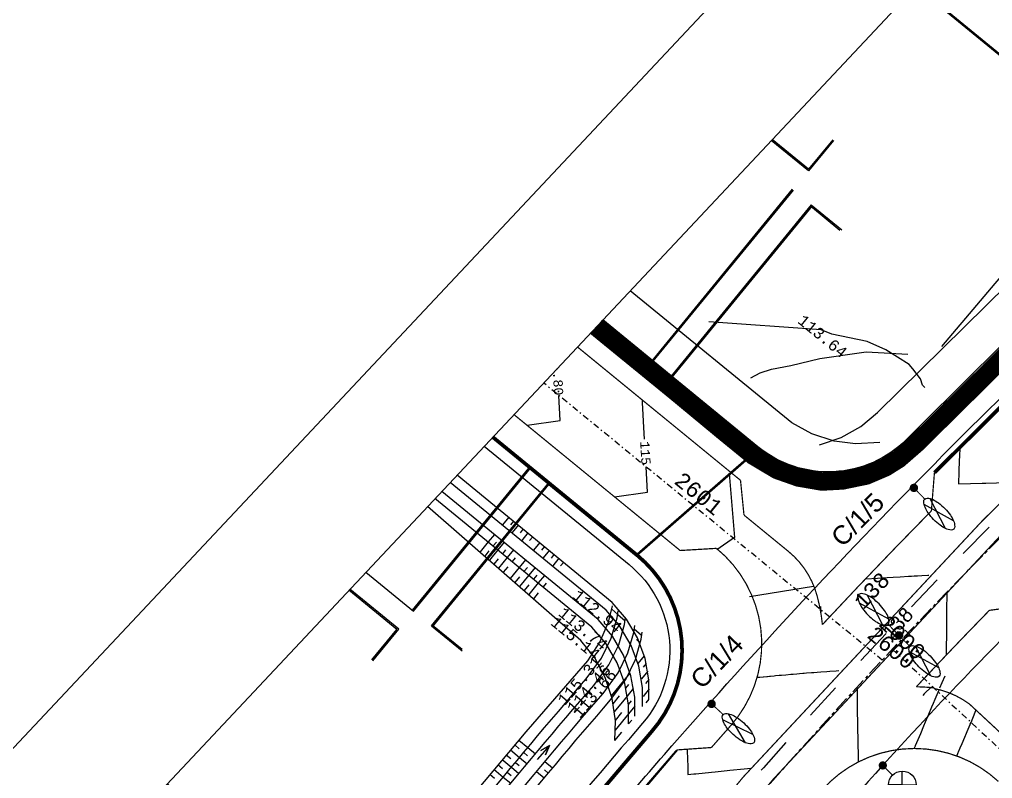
# Model space of a CAD drawing. Header units: millimetres. Extents: x 229784 to 231786, y 726884 to 727329.
# Drawn here: x 229867.6 to 229946.4, y 727041.5 to 727103 of the extents above; entities that cross this region are included whole.
import ezdxf
from ezdxf.enums import TextEntityAlignment as Align

# ---------------------------------------------------------------- set-up
doc = ezdxf.new("R2010")
doc.units = ezdxf.units.MM
for name, pattern in [('2480-axa-500-15.11.16$0$CENTER', [2, 1.25, -0.25, 0.25, -0.25]), ('2480-GEOMET-12.8.14$0$D1-3', [6, 3, -3]), ('DESPLANW500-12.8.14$0$CENTER', [2, 1.25, -0.25, 0.25, -0.25]), ('DESPLANW500-12.8.14$0$DASHDOT', [1, 0.5, -0.25, 0, -0.25])]:
    doc.linetypes.add(name, pattern=pattern)
for name, color, linetype in [('2480-axa-500-15.11.16$0$IDAN_AXIS', 7, 'Continuous'), ('2480-axa-500-15.11.16$0$IDAN_PTNUM', 7, 'Continuous'), ('2480-GEOMET-12.8.14$0$_L_TOSEFET 1.00M', 253, 'Continuous'), ('2480-GEOMET-12.8.14$0$even-gan', 13, 'Continuous'), ('2480-PLAN-12.8.14$0$plan_makif1 v1$0$pcell', 8, 'Continuous'), ('AOI', 7, 'Continuous'), ('DESPLANW500-12.8.14$0$ALIYA', 253, 'Continuous'), ('DESPLANW500-12.8.14$0$BRMA-ELV', 253, 'Continuous'), ('DESPLANW500-12.8.14$0$D-CONT-PRINCIPAL', 254, 'Continuous'), ('DESPLANW500-12.8.14$0$D-CONT-SECONDARY', 254, 'Continuous'), ('DESPLANW500-12.8.14$0$DIKUR_CUT_L', 254, 'Continuous'), ('DESPLANW500-12.8.14$0$DIKUR_CUT_R', 254, 'Continuous'), ('DESPLANW500-12.8.14$0$DIKUR_FILL_L', 254, 'Continuous'), ('DESPLANW500-12.8.14$0$DITC-ELV', 253, 'Continuous'), ('DESPLANW500-12.8.14$0$DITC_ARROW', 254, 'Continuous'), ('DESPLANW500-12.8.14$0$DITC_ARROW_LL', 254, 'Continuous'), ('DESPLANW500-12.8.14$0$HIBUR_TO_EARTHWORK', 253, 'Continuous'), ('DESPLANW500-12.8.14$0$IDAN_AXIS', 8, 'DESPLANW500-12.8.14$0$CENTER'), ('DESPLANW500-12.8.14$0$ROADAXIS', 8, 'DESPLANW500-12.8.14$0$DASHDOT'), ('DESPLANW500-12.8.14$0$SEC-NAME', 7, 'Continuous'), ('DESPLANW500-12.8.14$0$SLOP_TIK_', 254, 'Continuous'), ('DESPLANW500-12.8.14$0$TRAPEZ', 8, 'Continuous'), ('DESPLANW500-12.8.14$0$YRIDA_TA', 8, 'Continuous'), ('M1200', 2, 'Continuous')]:
    doc.layers.add(name, color=color, linetype=linetype)
for name, color, linetype, true_color in [('2480-axa-500-15.11.16$0$IDAN_POINTS', 7, 'Continuous', 0xa8a8a8), ('2480-axa-500-15.11.16$0$IDAN_PTELEV', 7, 'Continuous', 0xa8a8a8), ('2480-GEOMET-12.8.14$0$ZEVA', 7, 'Continuous', 0x919191), ('2480-PLAN-12.8.14$0$pcell', 7, 'Continuous', 0x3366ff), ('2480B-TABA_500-9.1.17$0$pcell', 7, 'Continuous', 0x527dff), ('x-2480-KIROT TOMEH-28.12.16dwg-07.03.17$0$_L_KIR TOMEH', 7, 'Continuous', 0x878787)]:
    doc.layers.add(name, color=color, linetype=linetype, true_color=true_color)
for name, color, linetype, lineweight in [('2480-GEOMET-12.8.14$0$rezua', 13, 'Continuous', 30), ('2480-GEOMET-12.8.14$0$TICH', 13, 'Continuous', 30), ('TEURA', 1, 'Continuous', 30), ('TEURA-10-500', 1, 'Continuous', 30), ('TEURA-4-500B', 1, 'Continuous', 30), ('TEURA-PIRUK', 190, 'Continuous', 30), ('TXT-TEURA-500', 12, 'Continuous', 35)]:
    doc.layers.add(name, color=color, linetype=linetype, lineweight=lineweight)
doc.styles.add('2480-axa-500-15.11.16$0$Standard', font='romanc9.shx')
doc.styles.add('DESPLANW500-12.8.14$0$MONOTXT', font='monotxt')
doc.styles.get("Standard").update_dxf_attribs({"font": 'arial.ttf'})
doc.linetypes.add('V_LINE', pattern='A,1,-0.3,["V",Standard,S=0.1,R=0,X=-0.1,Y=-0.05],-0.2', length=1.5)

# ---------------------------------------------------------------- blocks, each defined once
blk = doc.blocks.new('AM1')
for p, q in [((-31.9, 0), (-43.2, 11.3)), ((-31.9, 0), (-20.6, 11.3)), ((-31.9, 0), (-43.2, -11.3)), ((-31.9, 0), (-20.6, -11.3)), ((-15.9, 0), (1, 0))]:
    blk.add_line(p, q)
at = {"const_width": 4.73}
blk.add_lwpolyline([(-2.4, 0, 1), (2.4, 0, 1)], format="xyb", close=True, dxfattribs=at)
blk.add_circle((-31.9, 0), 16)
blk = doc.blocks.new('pes3')
for p, q in [((-0.266, 2.613), (0.2, 1.088)), ((0.266, 2.613), (-0.2, 1.088))]:
    blk.add_line(p, q)
blk.add_lwpolyline([(0, 0.92, 0.21176), (0.118, 0.972, 0.094554), (0.264, 1.211, 0.051243), (0.342, 1.508, 0.038569), (0.373, 1.914, 0.038569), (0.342, 2.32, 0.051243), (0.264, 2.617, 0.094554), (0.118, 2.856, 0.21176), (0, 2.908, 0.21176), (-0.118, 2.856, 0.094554), (-0.264, 2.617, 0.051243), (-0.342, 2.32, 0.038569), (-0.373, 1.914, 0.038569), (-0.342, 1.508, 0.051243), (-0.264, 1.211, 0.094554), (-0.118, 0.972, 0.21176)], format="xyb", close=True)
at = {"const_width": 0.05}
blk.add_lwpolyline([(0, 0.927), (0, 0.177)], dxfattribs=at)
at = {"const_width": 0.2}
blk.add_lwpolyline([(-0.1, 0.177, 1), (0.1, 0.177, 1)], format="xyb", close=True, dxfattribs=at)
blk = doc.blocks.new('pes3-2')
blk.add_blockref('pes3', (0, -0.177))
at = {"xscale": -1, "rotation": 180}
blk.add_blockref('pes3', (0, 0.179), dxfattribs=at)
blk = doc.blocks.new('2480-axa-500-15.11.16$0$IDAN_POINT')
at = {"layer": '2480-axa-500-15.11.16$0$IDAN_POINTS', "color": 0, "linetype": 'ByBlock'}
for p, q in [((-0.5, 0), (0.5, 0)), ((0, -0.5), (0, 0.5))]:
    blk.add_line(p, q, dxfattribs=at)
at = {"layer": '2480-axa-500-15.11.16$0$IDAN_PTELEV', "style": '2480-axa-500-15.11.16$0$Standard'}
blk.add_attdef('IDAN_PTELEV', text='', height=1.8, dxfattribs=at).set_placement((0, -1), align=Align.TOP_CENTER)
at = {"layer": '2480-axa-500-15.11.16$0$IDAN_PTNUM', "style": '2480-axa-500-15.11.16$0$Standard'}
blk.add_attdef('IDAN_PTNUM', text='', height=1.8, dxfattribs=at).set_placement((0, 1), align=Align.CENTER)
blk = doc.blocks.new('DESPLANW500-12.8.14$0$DITC_ARROW')
at = {"layer": 'DESPLANW500-12.8.14$0$DITC_ARROW_LL', "flags": 128}
blk.add_lwpolyline([(0, 0), (-0.5, -1.5), (0, 0), (0.5, -1.5), (0, 0), (0, -3)], dxfattribs=at)

msp = doc.modelspace()

# ---------------------------------------------------------------- linework, layer by layer
at = {"layer": '2480-axa-500-15.11.16$0$IDAN_AXIS', "linetype": '2480-axa-500-15.11.16$0$CENTER'}
msp.add_lwpolyline([(229872.068, 726960.387, -0.071477), (229947.042, 727060.962), (229947.732, 727061.655, -0.298103), (230708.48, 727222.267), (231119.383, 727062.249, 0.111374), (231641.537, 726983.585), (231643.691, 726983.741, -0.084198), (231668.658, 726981.345), (231692.584, 726974.885)], format="xyb", dxfattribs=at)
at = {"layer": '2480-GEOMET-12.8.14$0$_L_TOSEFET 1.00M', "linetype": 'Continuous'}
for points in [[(229964.313, 727092.797, 0.001801), (229960.496, 727089.279, 0.010155), (229939.458, 727068.937, 0.010155)], [(229939.463, 727068.941, -0.185626), (229933.552, 727066.336, -0.185566), (229927.419, 727068.36), (229914.853, 727078.642, 0.04106)], [(229905.249, 727068.411), (229916.979, 727058.812, -0.202518), (229920.246, 727052.617, -0.202725), (229918.078, 727045.951, -0.202725)], [(229918.078, 727045.951, 0.015643), (229900.227, 727024.022, 0.014833), (229884.599, 727002.235, 0.014833)]]:
    msp.add_lwpolyline(points, format="xyb", dxfattribs=at)
at = {"layer": '2480-GEOMET-12.8.14$0$even-gan', "ltscale": 0.5}
for p, q in [((229930.19, 727089.225), (229918.219, 727074.596)), ((229930.267, 727089.161), (229918.297, 727074.533)), ((229931.737, 727087.958), (229919.767, 727073.329)), ((229931.815, 727087.894), (229919.844, 727073.266)), ((229931.676, 727087.88), (229934.073, 727085.919)), ((229931.739, 727087.957), (229934.214, 727085.933)), ((229895.658, 727058.194), (229899.515, 727055.035)), ((229900.985, 727053.831), (229903.459, 727051.806)), ((229901.049, 727053.909), (229903.445, 727051.946))]:
    msp.add_line(p, q, dxfattribs=at)
for points in [[(229933.558, 727093.182), (229931.534, 727090.709), (229928.506, 727093.186)], [(229933.48, 727093.246), (229931.52, 727090.85), (229928.574, 727093.259)], [(229899.438, 727055.099), (229908.863, 727066.617), (229905.868, 727069.07)], [(229899.515, 727055.035), (229909.004, 727066.631), (229905.937, 727069.144)], [(229900.985, 727053.831), (229910.474, 727065.428), (229917.612, 727059.587)], [(229901.063, 727053.768), (229910.489, 727065.287), (229917.549, 727059.51)], [(229896.145, 727051.075), (229898.172, 727053.551), (229894.286, 727056.733)], [(229896.223, 727051.012), (229898.313, 727053.565), (229894.355, 727056.806)]]:
    msp.add_lwpolyline(points, dxfattribs=at)
at = {"layer": '2480-GEOMET-12.8.14$0$rezua', "color": 8, "linetype": 'Continuous', "true_color": 0x787878, "const_width": 0.3}
for points in [[(229964.988, 727092.059, 0.001801), (229961.176, 727088.546, 0.010155), (229940.168, 727068.232, 0.013691)], [(229966.895, 727090.415, 0.000071), (229962.732, 727086.565, 0.010155), (229941.724, 727066.251, 0.013691)], [(229940.168, 727068.232, -0.185626), (229933.6, 727065.337, -0.185566), (229926.786, 727067.586), (229914.167, 727077.912, 0.04106)], [(229905.935, 727069.142), (229917.612, 727059.586, -0.202518), (229921.242, 727052.703, -0.202725), (229918.833, 727045.296, -0.017369)], [(229918.833, 727045.296, 0.015643), (229901.022, 727023.415, 0.014833), (229885.428, 727001.676)]]:
    msp.add_lwpolyline(points, format="xyb", dxfattribs=at)
at = {"layer": '2480-GEOMET-12.8.14$0$TICH', "color": 251, "true_color": 0x696969, "const_width": 0.1}
for points in [[(229891.481, 726996.607, -0.046496), (229945.621, 727062.37, -0.010596), (229971.096, 727086.804)], [(229895.244, 726999.29, -0.039884), (229946.954, 727061.023, -0.010677), (229972.537, 727085.553)], [(229932.65, 727053.942, -0.007148), (229941.479, 727063.162, -0.007148)], [(229925.219, 727045.754, 0.425641), (229924.064, 727060.122)], [(229932.217, 727056.277, 0.15686), (229929.89, 727059.877)], [(229932.65, 727053.942, 0.039653), (229932.217, 727056.277)], [(229940.256, 727048.901, -0.004898), (229946.178, 727055.098, -0.004898)], [(229941.677, 727048.818, 0.023734), (229940.256, 727048.901)], [(229944.565, 727047.5, 0.114432), (229941.668, 727048.768)], [(229923.654, 727043.978, -0.001325), (229925.219, 727045.754, -0.001325)], [(229890.747, 727006.175, -0.02158), (229920.882, 727043.735, -0.02158)], [(229914.075, 727035.815, -0.005822), (229920.829, 727043.781)], [(229946.909, 727041.227, 0.420581), (229932.631, 727040.547)]]:
    msp.add_lwpolyline(points, format="xyb", dxfattribs=at)
for points in [[(229926.013, 727065.634), (229912.795, 727076.45)], [(229921.119, 727059.948), (229907.65, 727070.969)], [(229941.724, 727066.251), (229941.479, 727063.162)], [(229926.013, 727065.634), (229926.294, 727062.82)], [(229929.89, 727059.877), (229926.294, 727062.82)], [(229924.064, 727060.122), (229921.119, 727059.948)], [(229946.178, 727055.098), (229949.39, 727055.518)], [(229944.565, 727047.5), (229950.807, 727041.701)], [(229923.654, 727043.978), (229920.829, 727043.781)]]:
    msp.add_lwpolyline(points, dxfattribs=at)
at = {"layer": '2480-GEOMET-12.8.14$0$ZEVA', "linetype": '2480-GEOMET-12.8.14$0$D1-3'}
for centre, radius, start, end in [((230451.201, 726558.912), 712.75, 88.338936, 135.120522), ((230259.527, 726749.781), 442.25, 135.1205, 146.20332)]:
    msp.add_arc(centre, radius, start, end, dxfattribs=at)
at = {"layer": '2480-PLAN-12.8.14$0$pcell', "const_width": 0.2}
for points in [[(229914.167, 727077.912), (229926.786, 727067.586, 0.186204), (229933.625, 727065.338, 0.186204), (229940.201, 727068.265), (229945.348, 727073.366), (229949.544, 727077.503, -0.003024), (229955.825, 727083.527), (229961.176, 727088.546), (229940.236, 727105.682)], [(229879.523, 727041.005), (229901.019, 727023.411, -0.015646), (229918.833, 727045.296, 0.202646), (229921.243, 727052.699, 0.202646), (229917.612, 727059.587), (229905.935, 727069.142)]]:
    msp.add_lwpolyline(points, format="xyb", dxfattribs=at)
for points in [[(229917.612, 727059.587), (229926.786, 727067.586), (229914.167, 727077.912)], [(229905.935, 727069.142), (229917.612, 727059.587)]]:
    msp.add_lwpolyline(points, dxfattribs=at)
at = {"layer": '2480-PLAN-12.8.14$0$plan_makif1 v1$0$pcell', "const_width": 0.2}
msp.add_lwpolyline([(229940.236, 727105.682), (229961.176, 727088.546, -0.015286), (229994.308, 727117.471), (229973.506, 727141.124)], format="xyb", dxfattribs=at)
at = {"layer": '2480B-TABA_500-9.1.17$0$pcell'}
msp.add_lwpolyline([(229940.236, 727105.682), (229961.176, 727088.546, -0.015286), (229994.308, 727117.471), (229973.506, 727141.124)], format="xyb", dxfattribs=at)
at = {"layer": 'AOI'}
msp.add_lwpolyline([(230570.46, 727223.288), (230463.919, 727225.53), (230284.524, 727214.26), (230191.177, 727184.272), (230053.958, 727098.858), (229875.733, 726913.019), (229783.503, 726954.921), (229985.676, 727170.293), (230180.527, 727279.1), (230294.998, 727306.837), (230401.812, 727320.244), (230532.007, 727329.274), (230658.696, 727290.108)], dxfattribs=at)
at = {"layer": 'DESPLANW500-12.8.14$0$ALIYA', "flags": 128}
msp.add_lwpolyline([(229916.939, 727045.897), (229916.935, 727047.439), (229916.631, 727049.178), (229916.021, 727050.845), (229915.126, 727052.378), (229913.974, 727053.729), (229901.256, 727064.157)], dxfattribs=at)
msp.add_lwpolyline([(229872.058, 726999.524), (229874.179, 727000.438), (229876.044, 727001.588), (229877.738, 727003.017), (229879.167, 727004.614), (229879.816, 727005.513), (229879.816, 727005.513, -0.030305), (229913.516, 727049.54), (229914.752, 727051.214), (229915.538, 727052.833), (229916.017, 727054.493), (229916.1, 727055.062)], format="xyb", dxfattribs=at)
at = {"layer": 'DESPLANW500-12.8.14$0$D-CONT-PRINCIPAL', "flags": 128}
for points, elevation in [([(229918.241, 727068.969), (229918.216, 727069.429), (229918.077, 727071.943), (229918.065, 727072.135)], 115), ([(229915.81, 727064.31), (229918.478, 727064.688), (229918.478, 727064.688), (229918.365, 727066.723)], 115), ([(229943.533, 727043.29), (229943.656, 727043.581), (229943.656, 727043.581), (229943.678, 727043.633), (229943.678, 727043.633), (229943.814, 727043.953), (229943.814, 727043.953), (229943.96, 727044.298), (229943.96, 727044.298), (229944.186, 727044.829), (229944.186, 727044.829), (229944.321, 727045.149), (229944.321, 727045.149), (229944.377, 727045.281), (229944.377, 727045.281), (229944.611, 727045.834), (229944.611, 727045.834), (229944.627, 727045.87), (229944.627, 727045.87), (229944.69, 727046.019), (229944.69, 727046.019), (229944.837, 727046.371), (229944.837, 727046.371), (229945.09, 727046.974), (229945.09, 727046.974), (229945.098, 727046.993)], 116)]:
    msp.add_lwpolyline(points, dxfattribs=dict(at, elevation=elevation))
at = {"layer": 'DESPLANW500-12.8.14$0$D-CONT-SECONDARY', "flags": 128}
for points, elevation in [([(229911.17, 727074.613), (229911.164, 727074.713)], 114.8), ([(229908.729, 727070.103), (229911.398, 727070.482), (229911.398, 727070.482), (229911.286, 727072.516)], 114.8), ([(229943.772, 727068.272), (229943.747, 727067.578), (229943.747, 727067.578), (229943.736, 727067.272), (229943.736, 727067.272), (229943.704, 727066.337), (229943.704, 727066.337), (229943.672, 727065.352), (229943.672, 727065.352), (229944.659, 727065.383), (229944.659, 727065.383), (229945.594, 727065.41), (229945.594, 727065.41), (229945.9, 727065.419), (229945.9, 727065.419), (229946.766, 727065.445), (229946.766, 727065.445), (229948.796, 727065.524)], 115.2), ([(229936.176, 727057.661), (229937.125, 727057.718), (229937.125, 727057.718), (229937.53, 727057.742), (229937.53, 727057.742), (229937.896, 727057.763), (229937.896, 727057.763), (229938.368, 727057.79), (229938.368, 727057.79), (229938.943, 727057.823), (229938.943, 727057.823), (229939.615, 727057.861), (229939.615, 727057.861), (229939.878, 727057.876), (229939.878, 727057.876), (229940.081, 727057.887), (229940.081, 727057.887), (229940.342, 727057.901), (229940.342, 727057.901), (229940.712, 727057.92), (229940.712, 727057.92), (229941.187, 727057.946), (229941.187, 727057.946), (229941.281, 727057.951)], 115.4), ([(229942.728, 727056.55), (229942.726, 727056.456), (229942.726, 727056.456), (229942.72, 727055.981), (229942.72, 727055.981), (229942.715, 727055.609), (229942.715, 727055.609), (229942.712, 727055.35), (229942.712, 727055.35), (229942.71, 727055.145), (229942.71, 727055.145), (229942.707, 727054.884), (229942.707, 727054.884), (229942.7, 727054.214), (229942.7, 727054.214), (229942.696, 727053.64), (229942.696, 727053.64), (229942.692, 727053.171), (229942.692, 727053.171), (229942.69, 727052.808), (229942.69, 727052.808), (229942.688, 727052.406), (229942.688, 727052.406), (229942.685, 727051.465)], 115.4), ([(229932.542, 727054.943), (229932.538, 727054.998), (229932.538, 727054.998), (229932.525, 727055.137), (229932.525, 727055.137), (229932.51, 727055.403)], 115.4), ([(229927.369, 727049.675), (229927.557, 727049.691), (229927.557, 727049.691), (229927.569, 727049.692), (229927.569, 727049.692), (229927.847, 727049.717), (229927.847, 727049.717), (229927.882, 727049.72), (229927.882, 727049.72), (229928.153, 727049.744), (229928.153, 727049.744), (229928.189, 727049.747), (229928.189, 727049.747), (229928.355, 727049.762), (229928.355, 727049.762), (229928.441, 727049.769), (229928.441, 727049.769), (229928.729, 727049.795), (229928.729, 727049.795), (229928.857, 727049.805), (229928.857, 727049.805), (229929.141, 727049.831), (229929.141, 727049.831), (229929.214, 727049.836), (229929.214, 727049.836), (229929.333, 727049.847), (229929.333, 727049.847), (229929.683, 727049.875), (229929.683, 727049.875), (229930.101, 727049.912), (229930.101, 727049.912), (229930.201, 727049.921), (229930.201, 727049.921), (229930.28, 727049.928), (229930.28, 727049.928), (229930.586, 727049.952), (229930.586, 727049.952), (229930.781, 727049.97), (229930.781, 727049.97), (229931.055, 727049.992), (229931.055, 727049.992), (229931.18, 727050.005), (229931.18, 727050.005), (229931.353, 727050.02), (229931.353, 727050.02), (229931.771, 727050.053), (229931.771, 727050.053), (229931.959, 727050.067), (229931.959, 727050.067), (229932.236, 727050.088), (229932.236, 727050.088), (229932.514, 727050.108), (229932.514, 727050.108), (229933.014, 727050.143), (229933.014, 727050.143), (229933.255, 727050.16), (229933.255, 727050.16), (229933.757, 727050.196), (229933.757, 727050.196), (229933.975, 727050.211)], 115.6), ([(229942.173, 727048.82), (229942.361, 727049.254), (229942.361, 727049.254), (229942.582, 727049.776)], 115.8), ([(229935.45, 727048.85), (229935.451, 727048.642), (229935.451, 727048.642), (229935.452, 727048.633), (229935.452, 727048.633), (229935.457, 727048.17), (229935.457, 727048.17), (229935.457, 727048.132), (229935.457, 727048.132), (229935.46, 727047.916), (229935.46, 727047.916), (229935.46, 727047.893), (229935.46, 727047.893), (229935.467, 727047.396), (229935.467, 727047.396), (229935.47, 727047.12), (229935.47, 727047.12), (229935.475, 727046.844), (229935.475, 727046.844), (229935.477, 727046.658), (229935.477, 727046.658), (229935.484, 727046.241), (229935.484, 727046.241), (229935.487, 727046.067), (229935.487, 727046.067), (229935.494, 727045.666), (229935.494, 727045.666), (229935.503, 727045.166), (229935.503, 727045.166), (229935.506, 727044.988), (229935.506, 727044.988), (229935.52, 727044.224), (229935.52, 727044.224), (229935.525, 727044.033), (229935.525, 727044.033), (229935.533, 727043.624), (229935.533, 727043.624), (229935.541, 727043.252), (229935.541, 727043.252), (229935.547, 727043.051), (229935.547, 727043.051), (229935.552, 727042.811)], 115.6), ([(229941.474, 727048.888), (229940.9, 727048.32), (229940.9, 727048.32), (229940.792, 727048.194)], 115.8), ([(229940.091, 727043.899), (229940.18, 727044.109), (229940.18, 727044.109), (229940.195, 727044.144), (229940.195, 727044.144), (229940.401, 727044.633), (229940.401, 727044.633), (229940.61, 727045.125), (229940.61, 727045.125), (229940.868, 727045.733), (229940.868, 727045.733), (229941.009, 727046.065), (229941.009, 727046.065), (229941.272, 727046.684), (229941.272, 727046.684), (229941.518, 727047.264), (229941.518, 727047.264), (229941.653, 727047.585), (229941.653, 727047.585), (229941.781, 727047.885), (229941.781, 727047.885), (229942.026, 727048.463), (229942.026, 727048.463), (229942.035, 727048.486), (229942.035, 727048.486), (229942.045, 727048.51), (229942.045, 727048.51), (229942.103, 727048.657)], 115.8), ([(229921.688, 727043.832), (229921.691, 727043.711), (229921.691, 727043.711), (229921.736, 727042.418), (229921.736, 727042.418), (229921.741, 727042.273), (229921.741, 727042.273), (229921.756, 727041.786), (229921.756, 727041.786), (229922.24, 727041.84), (229922.24, 727041.84), (229922.385, 727041.856), (229922.385, 727041.856), (229923.672, 727041.988), (229923.672, 727041.988), (229923.955, 727042.016), (229923.955, 727042.016), (229924.928, 727042.114), (229924.928, 727042.114), (229925.138, 727042.134), (229925.138, 727042.134), (229926.3, 727042.247), (229926.3, 727042.247), (229926.854, 727042.301)], 115.8)]:
    msp.add_lwpolyline(points, dxfattribs=dict(at, elevation=elevation))
for points in [[(229925.101, 727066.201), (229925.512, 727061.008), (229924.093, 727060.014)], [(229931.937, 727057.033), (229926.738, 727056.197)]]:
    msp.add_lwpolyline(points, dxfattribs=at)
at = {"layer": 'DESPLANW500-12.8.14$0$DIKUR_CUT_L', "flags": 128}
for points in [[(229926.844, 727073.942), (229927.595, 727074.35), (229928.512, 727074.651), (229930.079, 727074.938), (229932.429, 727075.507), (229936.206, 727076.049), (229939.563, 727075.858)], [(229915.835, 727044.547), (229915.874, 727046.143), (229915.618, 727047.939), (229915.052, 727049.66), (229914.197, 727051.243), (229913.083, 727052.64), (229900.654, 727063.516)], [(229870.962, 727000.231), (229873.05, 727001.172), (229874.58, 727002.065), (229876.429, 727003.584), (229878.054, 727005.359), (229886.693, 727017.617), (229892.612, 727025.527), (229899.911, 727034.849), (229908.637, 727045.262), (229913.645, 727050.996), (229914.61, 727052.507), (229915.313, 727054.136), (229915.649, 727055.462)]]:
    msp.add_lwpolyline(points, dxfattribs=at)
at = {"layer": 'DESPLANW500-12.8.14$0$DIKUR_CUT_R', "flags": 128}
msp.add_lwpolyline([(229940.945, 727073.154), (229940.765, 727073.354), (229940.603, 727073.868), (229939.986, 727074.68), (229939.668, 727075.017), (229937.784, 727076.204), (229936.263, 727076.876), (229933.421, 727077.495), (229932.547, 727077.844), (229923.433, 727078.491)], dxfattribs=at)
at = {"layer": 'DESPLANW500-12.8.14$0$DIKUR_FILL_L', "flags": 128}
msp.add_lwpolyline([(229942.336, 727076.47), (229953.977, 727090.247), (229958.73, 727095.576), (229961.004, 727093.734), (229964.35, 727091.096), (229967.344, 727088.27), (229970.172, 727085.467), (229971.704, 727084.687), (229972.811, 727084.491)], dxfattribs=at)
at = {"layer": 'DESPLANW500-12.8.14$0$HIBUR_TO_EARTHWORK', "flags": 128}
for points in [[(229932.41, 727068.519), (229934.157, 727069.11), (229935.772, 727070.01), (229937.124, 727071.121), (229947.673, 727081.525), (229958.333, 727091.627)], [(229937.295, 727068.694), (229935.332, 727068.583), (229933.602, 727068.816), (229931.779, 727069.408), (229930.175, 727070.291), (229917.061, 727080.994)], [(229918.589, 727047.913), (229918.585, 727049.455), (229918.281, 727051.194), (229917.671, 727052.861), (229916.776, 727054.394), (229915.624, 727055.745), (229903.04, 727066.058)]]:
    msp.add_lwpolyline(points, dxfattribs=at)
msp.add_lwpolyline([(229874.248, 726998.113), (229876.363, 726999.017), (229878.221, 727000.158), (229879.909, 727001.577), (229881.331, 727003.164), (229881.977, 727004.058), (229881.977, 727004.058, -0.030305), (229915.485, 727047.834), (229916.713, 727049.5), (229917.493, 727051.11), (229917.966, 727052.765), (229918.047, 727053.331)], format="xyb", dxfattribs=at)
at = {"layer": 'DESPLANW500-12.8.14$0$IDAN_AXIS', "linetype": 'DESPLANW500-12.8.14$0$CENTER'}
msp.add_lwpolyline([(229872.068, 726960.387, -0.071477), (229947.042, 727060.962), (229947.732, 727061.655, -0.298103), (230708.48, 727222.267), (231119.383, 727062.249, 0.111374), (231641.537, 726983.585), (231643.691, 726983.741, -0.084198), (231668.658, 726981.345), (231692.584, 726974.885)], format="xyb", dxfattribs=at)
at = {"layer": 'DESPLANW500-12.8.14$0$ROADAXIS'}
for points in [[(229937.494, 727051.071), (229910.051, 727073.527)], [(229938.313, 727051.944), (229967.55, 727024.78)]]:
    msp.add_lwpolyline(points, dxfattribs=at)
at = {"layer": 'DESPLANW500-12.8.14$0$SLOP_TIK_', "flags": 128}
for points in [[(229907.241, 727062.651), (229906.735, 727062.032)], [(229907.628, 727062.334), (229907.375, 727062.025)], [(229908.015, 727062.018), (229907.509, 727061.399)], [(229908.402, 727061.701), (229908.149, 727061.392)], [(229905.595, 727060.639), (229906.102, 727061.258)], [(229908.789, 727061.385), (229908.283, 727060.766)], [(229909.176, 727061.068), (229908.923, 727060.758)], [(229904.933, 727059.831), (229905.595, 727060.639)], [(229905.31, 727059.501), (229905.646, 727059.912)], [(229905.686, 727059.171), (229906.369, 727060.006)], [(229905.982, 727060.322), (229906.235, 727060.632)], [(229906.369, 727060.006), (229906.875, 727060.625)], [(229906.756, 727059.689), (229907.009, 727059.999)], [(229907.143, 727059.373), (229907.649, 727059.992)], [(229909.754, 727060.595), (229909.247, 727059.976)], [(229910.141, 727060.278), (229909.888, 727059.969)], [(229910.528, 727059.962), (229910.021, 727059.343)], [(229906.063, 727058.842), (229906.409, 727059.266)], [(229906.439, 727058.512), (229907.143, 727059.373)], [(229907.53, 727059.056), (229907.783, 727059.365)], [(229908.107, 727058.583), (229908.614, 727059.202)], [(229910.915, 727059.645), (229910.661, 727059.335)], [(229911.302, 727059.328), (229910.795, 727058.709)], [(229906.815, 727058.183), (229907.172, 727058.619)], [(229907.377, 727057.69), (229908.107, 727058.583)], [(229908.494, 727058.266), (229908.748, 727058.576)], [(229908.881, 727057.95), (229909.388, 727058.569)], [(229911.689, 727059.012), (229911.435, 727058.702)], [(229907.754, 727057.361), (229908.124, 727057.813)], [(229908.13, 727057.031), (229908.881, 727057.95)], [(229909.268, 727057.633), (229909.522, 727057.942)], [(229909.655, 727057.316), (229910.162, 727057.935)], [(229908.507, 727056.702), (229908.887, 727057.167)], [(229908.883, 727056.372), (229909.655, 727057.316)], [(229910.042, 727057), (229910.296, 727057.309)], [(229909.259, 727056.042), (229909.651, 727056.521)], [(229915.594, 727055.183), (229916.058, 727054.771)], [(229915.453, 727054.611), (229915.697, 727054.396)], [(229916.058, 727054.771), (229916.656, 727054.24)], [(229915.941, 727054.179), (229916.24, 727053.914)], [(229918.002, 727053.045), (229917.404, 727053.576)], [(229917.887, 727052.455), (229917.587, 727052.721)], [(229918.211, 727051.399), (229917.705, 727050.78)], [(229918.364, 727050.797), (229918.111, 727050.487)], [(229915.557, 727048.156), (229916.565, 727049.387), (229917.071, 727050.006)], [(229918.49, 727050.161), (229917.983, 727049.542)], [(229916.718, 727048.785), (229916.971, 727049.094)], [(229918.578, 727049.479), (229918.325, 727049.169)], [(229915.694, 727047.533), (229916.206, 727048.159)], [(229915.802, 727046.875), (229916.843, 727048.148)], [(229916.843, 727048.148), (229917.35, 727048.768)], [(229918.611, 727048.73), (229918.111, 727048.111)], [(229916.932, 727047.467), (229917.185, 727047.776)], [(229916.965, 727046.718), (229917.478, 727047.337)], [(229918.586, 727047.909), (229918.332, 727047.6)], [(229915.871, 727046.171), (229916.401, 727046.819)], [(229915.883, 727045.396), (229916.971, 727046.718)], [(229916.939, 727045.897), (229917.193, 727046.207)], [(229915.835, 727044.547), (229916.387, 727045.222)], [(229907.713, 727044.183), (229908.078, 727043.877)], [(229908.051, 727044.578), (229908.775, 727043.971)], [(229907.036, 727043.393), (229907.407, 727043.084)], [(229907.375, 727043.788), (229908.11, 727043.174)], [(229908.442, 727043.573), (229908.749, 727043.316)], [(229908.775, 727043.971), (229909.388, 727043.457)], [(229906.359, 727042.603), (229906.736, 727042.291)], [(229906.698, 727042.998), (229907.444, 727042.377)], [(229907.777, 727042.776), (229908.084, 727042.52)], [(229908.11, 727043.174), (229908.724, 727042.662)], [(229910.767, 727042.3), (229910.154, 727042.814)], [(229905.691, 727041.82), (229906.072, 727041.505)], [(229906.029, 727042.216), (229906.786, 727041.589)], [(229907.112, 727041.979), (229907.42, 727041.724)], [(229907.444, 727042.377), (229908.06, 727041.866)], [(229910.105, 727041.508), (229909.491, 727042.021)], [(229910.436, 727041.904), (229910.129, 727042.161)], [(229906.786, 727041.589), (229907.403, 727041.08)]]:
    msp.add_lwpolyline(points, dxfattribs=at)
at = {"layer": 'DESPLANW500-12.8.14$0$TRAPEZ', "flags": 128}
msp.add_lwpolyline([(229917.446, 727046.516), (229917.442, 727048.058), (229917.138, 727049.797), (229916.528, 727051.464), (229915.633, 727052.997), (229914.481, 727054.349), (229901.805, 727064.742)], dxfattribs=at)
msp.add_lwpolyline([(229872.731, 726999.091), (229874.85, 727000.001), (229876.713, 727001.149), (229878.405, 727002.575), (229879.831, 727004.168), (229880.48, 727005.066), (229880.48, 727005.066, -0.030305), (229914.12, 727049.017), (229915.355, 727050.688), (229916.139, 727052.304), (229916.616, 727053.962), (229916.698, 727054.53)], format="xyb", dxfattribs=at)
at = {"layer": 'DESPLANW500-12.8.14$0$YRIDA_TA', "flags": 128}
msp.add_lwpolyline([(229918.079, 727047.29), (229918.075, 727048.832), (229917.771, 727050.571), (229917.161, 727052.238), (229916.266, 727053.771), (229915.114, 727055.123), (229902.491, 727065.473)], dxfattribs=at)
msp.add_lwpolyline([(229873.571, 726998.549), (229875.688, 726999.456), (229877.549, 727000.6), (229879.238, 727002.022), (229880.662, 727003.612), (229881.309, 727004.507), (229881.309, 727004.507, -0.030306), (229914.876, 727048.362), (229916.107, 727050.03), (229916.889, 727051.643), (229917.364, 727053.299), (229917.445, 727053.866)], format="xyb", dxfattribs=at)
at = {"layer": 'M1200'}
msp.add_lwpolyline([(230572.224, 727234.344), (230463.688, 727236.628), (230282.449, 727225.242), (230186.48, 727194.412), (230046.917, 727107.538), (229873.167, 726926.366), (229802.182, 726958.616), (229992.585, 727161.448), (230184.611, 727268.679), (230297.001, 727295.911), (230402.887, 727309.202), (230530.709, 727318.067), (230655.466, 727279.498)], dxfattribs=at)
at = {"layer": 'TEURA', "color": 6, "linetype": 'V_LINE', "ltscale": 5, "flags": 128}
msp.add_lwpolyline([(229882.383, 726995.624, 0.058293), (229886.61, 726998.687, 0.038752), (229890.334, 727003.062), (229890.732, 727003.611), (229890.215, 727006.298, 0.003809), (229892.046, 727008.777, -0.005041), (229898.364, 727017.131, -0.008476), (229910.867, 727032.759, -0.0091), (229920.453, 727044.111, -0.014803), (229941.368, 727066.602, -0.007122), (229952.703, 727077.768, -0.001985), (229960.184, 727084.873, -0.003945), (229966.552, 727090.78), (229967.366, 727091.566), (229976.865, 727100.071), (229981.403, 727103.985), (229985.016, 727107.084), (229993.442, 727114.195), (230000.322, 727119.807), (230008.583, 727126.384), (230019.691, 727134.905), (230023.534, 727137.732, -0.000181), (230028.391, 727141.326, 0.00411), (230033.281, 727144.847, -0.003958), (230053.123, 727158.522, -0.008917), (230064.67, 727166.05, -0.00514), (230073.389, 727171.527, -0.00621), (230078.525, 727174.673, -0.006253), (230093.392, 727183.451, -0.004149), (230103.409, 727189.097, -0.004099), (230113.463, 727194.554, -0.003929), (230125.448, 727200.801, -0.003185), (230142.125, 727209.004, -0.003978), (230152.536, 727213.862, -0.006532), (230166.753, 727220.162, -0.002711), (230175.758, 727223.962, -0.004595), (230187.69, 727228.778, -0.002237), (230197.546, 727232.579, -0.007602), (230212.839, 727238.144, -0.003348), (230224.679, 727242.18, -0.005846), (230232.592, 727244.782, -0.001141), (230239.475, 727246.942, 0.000117), (230245.124, 727248.658, -0.005849), (230255.251, 727251.607, -0.003264), (230260.889, 727253.179, -0.003498), (230264.555, 727254.175), (230287.995, 727260.078, 0.000035), (230296.361, 727261.954, -0.00487), (230309.627, 727264.751, 0.00232), (230318.161, 727266.342, 0.002336), (230326.303, 727267.844, -0.000882), (230334.334, 727269.255, -0.006779), (230341.121, 727270.341, 0.001049), (230344.403, 727270.828), (230363.377, 727273.445, 0.000928), (230372.573, 727274.486, -0.003973), (230380.76, 727275.311, 0.002637), (230386.434, 727275.867, -0.004532), (230397.323, 727276.759, -0.007293), (230405.432, 727277.211), (230410.22, 727277.455), (230418.462, 727277.875), (230423.707, 727278.143), (230425.697, 727276.298), (230427.614, 727276.362), (230439.636, 727276.548, -0.000592), (230447.982, 727276.631, -0.000522), (230452.727, 727276.675, -0.000969), (230462.28, 727276.497), (230467.856, 727276.397, 0.01172), (230469.315, 727276.434, 0.058822), (230476.169, 727277.6, 0.041922), (230481.077, 727279.539), (230481.193, 727279.597, 0.087483), (230482.228, 727280.354, -0.165227), (230495.847, 727288.263)], format="xyb", dxfattribs=at)
at = {"layer": 'TEURA', "linetype": 'V_LINE', "ltscale": 5, "flags": 128}
msp.add_lwpolyline([(229956.901, 727062.241), (229951.703, 727057.282, -0.004476), (229949.671, 727055.234, 0.022255), (229930.606, 727034.602), (229923.749, 727026.486), (229918.729, 727020.279), (229912.993, 727012.89), (229911.777, 727011.281), (229911.58, 727011.018), (229910.78, 727009.949), (229908.691, 727007.126), (229904.128, 727000.786), (229899.741, 726994.456, 0.106638), (229896.921, 726986.992, 0.181398)], format="xyb", dxfattribs=at)
at = {"layer": 'x-2480-KIROT TOMEH-28.12.16dwg-07.03.17$0$_L_KIR TOMEH', "const_width": 1.5}
msp.add_lwpolyline([(229914.32, 727078.075), (229920.67, 727072.89), (229924.572, 727069.656), (229927.064, 727067.62), (229928.982, 727066.477), (229930.71, 727065.868), (229932.615, 727065.54), (229934.28, 727065.63), (229936.198, 727066.026), (229937.769, 727066.7), (229938.829, 727067.366), (229940.268, 727068.619), (229949.401, 727077.644), (229961.044, 727088.693)], dxfattribs=at)

# ---------------------------------------------------------------- block references
at = {"layer": '2480-axa-500-15.11.16$0$IDAN_AXIS', "linetype": '2480-axa-500-15.11.16$0$CENTER', "xscale": 0.5999999999999999, "yscale": 0.5999999999999999, "zscale": 0.5999999999999999, "rotation": 46.51253392550854}
msp.add_blockref('2480-axa-500-15.11.16$0$IDAN_POINT', (229939.574, 727053.278), dxfattribs=at).add_auto_attribs({'IDAN_PTNUM': '138'})
at = {"layer": 'DESPLANW500-12.8.14$0$DITC_ARROW', "xscale": 0.5, "yscale": 0.5, "zscale": 0.5, "rotation": 319.11051}
msp.add_blockref('DESPLANW500-12.8.14$0$DITC_ARROW', (229910.522, 727044.13), dxfattribs=at)
at = {"layer": 'TEURA-10-500', "xscale": -1.699999999999999, "yscale": 1.700000000000002, "zscale": 1.700000000000001}
for p, rotation in [((229939.856, 727065.24), 224.0121423718219), ((229923.451, 727047.719), 227.2531502750353)]:
    msp.add_blockref('pes3', p, dxfattribs=dict(at, rotation=rotation))
at = {"layer": 'TEURA-4-500B', "xscale": 0.06999999999999997, "yscale": 0.06999999999999997, "zscale": 0.06999999999999997, "rotation": 135.041374586289}
msp.add_blockref('AM1', (229937.543, 727042.527), dxfattribs=at)
at = {"layer": 'TEURA-PIRUK', "xscale": 1.7, "yscale": 1.7, "zscale": 5.609999999999999, "rotation": 44.45090082650787}
msp.add_blockref('pes3-2', (229938.856, 727053.064), dxfattribs=at)

# ---------------------------------------------------------------- texts
at = {"layer": 'DESPLANW500-12.8.14$0$BRMA-ELV', "style": 'DESPLANW500-12.8.14$0$MONOTXT'}
for s, rotation, p in [('113.64', 320.707, (229932.668, 727077.322)), ('113.74', 320.707, (229913.27, 727053.617)), ('115.14', 320.707, (229912.643, 727052.851)), ('115.31', 49.11, (229912.965, 727049.395)), ('114.46', 49.11, (229913.714, 727048.747))]:
    msp.add_text(s, height=0.9, rotation=rotation, dxfattribs=at).set_placement(p, align=Align.MIDDLE)
at = {"layer": 'DESPLANW500-12.8.14$0$D-CONT-PRINCIPAL', "style": 'DESPLANW500-12.8.14$0$MONOTXT'}
msp.add_text('115', height=0.75, rotation=273.154, dxfattribs=at).set_placement((229918.303, 727067.846, 115), align=Align.MIDDLE)
at = {"layer": 'DESPLANW500-12.8.14$0$D-CONT-SECONDARY', "style": 'DESPLANW500-12.8.14$0$MONOTXT'}
msp.add_text('.80', height=0.75, rotation=273.169, dxfattribs=at).set_placement((229911.232, 727073.49, 114.8), align=Align.MIDDLE)
at = {"layer": 'DESPLANW500-12.8.14$0$DITC-ELV', "style": 'DESPLANW500-12.8.14$0$MONOTXT'}
for s, rotation, p in [('112.94', 320.707, (229914.423, 727055.026)), ('113.66', 49.11, (229914.175, 727048.348))]:
    msp.add_text(s, height=0.9, rotation=rotation, dxfattribs=at).set_placement(p, align=Align.MIDDLE)
at = {"layer": 'DESPLANW500-12.8.14$0$SEC-NAME', "style": 'DESPLANW500-12.8.14$0$MONOTXT'}
for s, rotation, p in [('2601', 320.707, (229922.621, 727064.559)), ('138', 46.512, (229936.637, 727056.714)), ('2000', 317.105, (229939.129, 727052.899)), ('2600', 320.707, (229938.248, 727052.075))]:
    msp.add_text(s, height=1.25, rotation=rotation, dxfattribs=at).set_placement(p, align=Align.MIDDLE)
at = {"layer": 'TXT-TEURA-500'}
for s, rotation, p in [('C/1/5', 45.30834, (229934.269, 727060.142, -214.238)), ('C/1/4', 45.99992, (229922.889, 727048.627, -214.238))]:
    msp.add_text(s, height=1.5, rotation=rotation, dxfattribs=at).set_placement(p)

doc.saveas('drawing.dxf')
